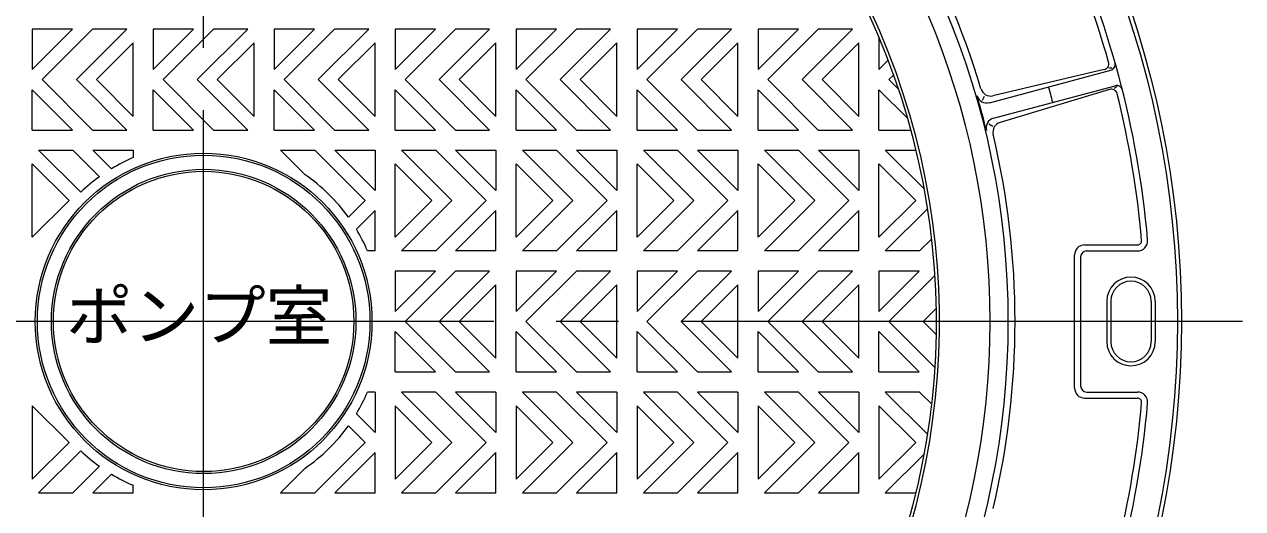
# Model space of a CAD drawing. Units: millimetres at full size, sheet at 1:30; details may follow other scales. Extents: x -5968 to 5968, y -4228 to 4228.
# Drawn here: x 2394 to 2980, y -1639 to -1406 of the extents above; entities that cross this region are included whole.
import ezdxf
from ezdxf.enums import TextEntityAlignment as Align

# ---------------------------------------------------------------- set-up
doc = ezdxf.new("R2010")
doc.units = ezdxf.units.MM
doc.header["$LTSCALE"] = 30
doc.linetypes.add('CHAIN2', pattern=[12, 9, -1, 1, -1])
doc.layers.add('0-6_寸法', color=4, linetype='Continuous', lineweight=9)
doc.layers.add('0-A_蓋', color=4, linetype='Continuous', lineweight=9)
doc.styles.add('ＭＳ ゴシック', font='')
doc.styles.get('ＭＳ ゴシック').set_extended_font_data('MS Gothic')

msp = doc.modelspace()

# ---------------------------------------------------------------- linework, layer by layer
at = {"layer": '0-6_寸法'}
for radius in [80.92, 79.95, 73.17, 72.2]:
    msp.add_circle((2480.08, -1548.77), radius, dxfattribs=at)
for start, end in [(113.29596, 121.13141), (125.75822, 133.56702), (35.75816, 55.32837), (23.29585, 31.13133), (328.86873, 336.7041), (304.67126, 324.24184), (226.43282, 234.24178), (238.86861, 246.70404)]:
    msp.add_arc((2480.08, -1548.77), 85.76, start, end, dxfattribs=at)
at = {"layer": '0-A_蓋', "color": 7, "linetype": 'CHAIN2'}
for p, q in [((2480.08, -2077.12), (2480.08, -1019.59)), ((2979.52, -1548.77), (1986.26, -1548.77))]:
    msp.add_line(p, q, dxfattribs=at)
at = {"layer": '0-A_蓋'}
for p, q in [((2417.09, -1408.26), (2397.7, -1408.26)), ((2397.7, -1408.26), (2397.7, -1427.64)), ((2417.09, -1408.26), (2397.7, -1427.64)), ((2426.68, -1408.26), (2402.45, -1432.49)), ((2418.9, -1432.49), (2443.12, -1408.26)), ((2443.12, -1408.26), (2426.68, -1408.26)), ((2475.23, -1408.26), (2455.85, -1408.26)), ((2455.85, -1408.26), (2455.85, -1427.64)), ((2475.23, -1408.26), (2455.85, -1427.64)), ((2484.82, -1408.26), (2460.6, -1432.49)), ((2477.04, -1432.49), (2501.27, -1408.26)), ((2501.27, -1408.26), (2484.82, -1408.26)), ((2533.37, -1408.26), (2513.99, -1408.26)), ((2513.99, -1408.26), (2513.99, -1427.64)), ((2533.37, -1408.26), (2513.99, -1427.64)), ((2542.97, -1408.26), (2518.74, -1432.49)), ((2535.19, -1432.49), (2559.41, -1408.26)), ((2559.41, -1408.26), (2542.97, -1408.26)), ((2591.52, -1408.26), (2572.14, -1408.26)), ((2572.14, -1408.26), (2572.14, -1427.64)), ((2591.52, -1408.26), (2572.14, -1427.64)), ((2601.11, -1408.26), (2576.88, -1432.49)), ((2593.33, -1432.49), (2617.56, -1408.26)), ((2617.56, -1408.26), (2601.11, -1408.26)), ((2649.66, -1408.26), (2630.28, -1408.26)), ((2630.28, -1408.26), (2630.28, -1427.64)), ((2649.66, -1408.26), (2630.28, -1427.64)), ((2659.26, -1408.26), (2635.03, -1432.49)), ((2651.47, -1432.49), (2675.7, -1408.26)), ((2675.7, -1408.26), (2659.26, -1408.26)), ((2707.81, -1408.26), (2688.43, -1408.26)), ((2688.43, -1408.26), (2688.43, -1427.64)), ((2707.81, -1408.26), (2688.43, -1427.64)), ((2717.4, -1408.26), (2693.17, -1432.49)), ((2709.62, -1432.49), (2733.85, -1408.26)), ((2733.85, -1408.26), (2717.4, -1408.26)), ((2765.95, -1408.26), (2746.57, -1408.26)), ((2746.57, -1408.26), (2746.57, -1427.64)), ((2765.95, -1408.26), (2746.57, -1427.64)), ((2775.54, -1408.26), (2751.32, -1432.49)), ((2767.76, -1432.49), (2791.99, -1408.26)), ((2791.99, -1408.26), (2775.54, -1408.26)), ((2804.71, -1412.04), (2804.71, -1427.64)), ((2809.18, -1423.17), (2804.71, -1427.64)), ((2426.68, -1456.71), (2402.45, -1432.49)), ((2418.9, -1432.49), (2443.12, -1456.71)), ((2446.16, -1450.15), (2428.49, -1432.49)), ((2484.82, -1456.71), (2460.6, -1432.49)), ((2477.04, -1432.49), (2501.27, -1456.71)), ((2504.3, -1450.15), (2486.64, -1432.49)), ((2542.97, -1456.71), (2518.74, -1432.49)), ((2535.19, -1432.49), (2559.41, -1456.71)), ((2562.45, -1450.15), (2544.78, -1432.49)), ((2601.11, -1456.71), (2576.88, -1432.49)), ((2593.33, -1432.49), (2617.56, -1456.71)), ((2620.59, -1450.15), (2602.92, -1432.49)), ((2659.26, -1456.71), (2635.03, -1432.49)), ((2651.47, -1432.49), (2675.7, -1456.71)), ((2678.73, -1450.15), (2661.07, -1432.49)), ((2717.4, -1456.71), (2693.17, -1432.49)), ((2709.62, -1432.49), (2733.85, -1456.71)), ((2736.88, -1450.15), (2719.21, -1432.49)), ((2775.54, -1456.71), (2751.32, -1432.49)), ((2767.76, -1432.49), (2791.99, -1456.71)), ((2795.02, -1450.15), (2777.36, -1432.49)), ((2811.77, -1430.18), (2809.46, -1432.49)), ((2814.21, -1437.23), (2809.46, -1432.49)), ((2397.7, -1437.33), (2417.09, -1456.71)), ((2397.7, -1456.71), (2397.7, -1437.33)), ((2455.85, -1437.33), (2475.23, -1456.71)), ((2455.85, -1456.71), (2455.85, -1437.33)), ((2513.99, -1437.33), (2533.37, -1456.71)), ((2513.99, -1456.71), (2513.99, -1437.33)), ((2572.14, -1437.33), (2591.52, -1456.71)), ((2572.14, -1456.71), (2572.14, -1437.33)), ((2630.28, -1437.33), (2649.66, -1456.71)), ((2630.28, -1456.71), (2630.28, -1437.33)), ((2688.43, -1437.33), (2707.81, -1456.71)), ((2688.43, -1456.71), (2688.43, -1437.33)), ((2746.57, -1437.33), (2765.95, -1456.71)), ((2746.57, -1456.71), (2746.57, -1437.33)), ((2804.71, -1456.71), (2804.71, -1437.33)), ((2804.71, -1437.33), (2818.54, -1451.15)), ((2397.7, -1456.71), (2417.09, -1456.71)), ((2426.68, -1456.71), (2443.12, -1456.71)), ((2455.85, -1456.71), (2475.23, -1456.71)), ((2484.82, -1456.71), (2501.27, -1456.71)), ((2513.99, -1456.71), (2533.37, -1456.71)), ((2542.97, -1456.71), (2559.41, -1456.71)), ((2572.14, -1456.71), (2591.52, -1456.71)), ((2601.11, -1456.71), (2617.56, -1456.71)), ((2630.28, -1456.71), (2649.66, -1456.71)), ((2659.26, -1456.71), (2675.7, -1456.71)), ((2688.43, -1456.71), (2707.81, -1456.71)), ((2717.4, -1456.71), (2733.85, -1456.71)), ((2746.57, -1456.71), (2765.95, -1456.71)), ((2775.54, -1456.71), (2791.99, -1456.71)), ((2804.71, -1456.71), (2820.09, -1456.71)), ((2400.74, -1466.4), (2417.18, -1466.4)), ((2420.97, -1486.63), (2400.74, -1466.4)), ((2417.18, -1466.4), (2429.96, -1479.18)), ((2426.78, -1466.4), (2446.16, -1466.4)), ((2426.78, -1466.4), (2435.74, -1475.36)), ((2446.16, -1466.4), (2446.16, -1470)), ((2517.03, -1466.4), (2533.47, -1466.4)), ((2528.86, -1478.24), (2517.03, -1466.4)), ((2533.47, -1466.4), (2557.7, -1490.63)), ((2543.06, -1466.4), (2562.45, -1485.78)), ((2599.4, -1490.63), (2575.17, -1466.4)), ((2575.17, -1466.4), (2591.62, -1466.4)), ((2591.62, -1466.4), (2615.84, -1490.63)), ((2601.21, -1466.4), (2620.59, -1466.4)), ((2601.21, -1466.4), (2620.59, -1485.78)), ((2620.59, -1466.4), (2620.59, -1485.78)), ((2657.54, -1490.63), (2633.31, -1466.4)), ((2633.31, -1466.4), (2649.76, -1466.4)), ((2649.76, -1466.4), (2673.99, -1490.63)), ((2659.35, -1466.4), (2678.74, -1466.4)), ((2659.35, -1466.4), (2678.74, -1485.78)), ((2678.74, -1466.4), (2678.74, -1485.78)), ((2715.69, -1490.63), (2691.46, -1466.4)), ((2691.46, -1466.4), (2707.9, -1466.4)), ((2707.9, -1466.4), (2732.13, -1490.63)), ((2717.5, -1466.4), (2736.88, -1466.4)), ((2717.5, -1466.4), (2736.88, -1485.78)), ((2736.88, -1466.4), (2736.88, -1485.78)), ((2773.83, -1490.63), (2749.6, -1466.4)), ((2749.6, -1466.4), (2766.05, -1466.4)), ((2766.05, -1466.4), (2790.28, -1490.63)), ((2775.64, -1466.4), (2795.02, -1466.4)), ((2775.64, -1466.4), (2795.02, -1485.78)), ((2795.02, -1466.4), (2795.02, -1485.78)), ((2807.75, -1466.4), (2822.57, -1466.4)), ((2826.55, -1485.2), (2807.75, -1466.4)), ((2746.57, -1508.3), (2746.57, -1472.96)), ((2746.57, -1472.96), (2764.24, -1490.63)), ((2397.7, -1508.3), (2415.37, -1490.63)), ((2549.67, -1498.66), (2557.7, -1490.63)), ((2572.14, -1508.3), (2589.8, -1490.63)), ((2599.4, -1490.63), (2575.17, -1514.86)), ((2591.62, -1514.86), (2615.84, -1490.63)), ((2630.28, -1508.3), (2647.95, -1490.63)), ((2657.54, -1490.63), (2633.31, -1514.86)), ((2649.76, -1514.86), (2673.99, -1490.63)), ((2688.43, -1508.3), (2706.09, -1490.63)), ((2715.69, -1490.63), (2691.46, -1514.86)), ((2707.9, -1514.86), (2732.13, -1490.63)), ((2746.57, -1508.3), (2764.24, -1490.63)), ((2773.83, -1490.63), (2749.6, -1514.86)), ((2766.05, -1514.86), (2790.28, -1490.63)), ((2804.71, -1508.3), (2822.38, -1490.63)), ((2562.45, -1495.47), (2553.49, -1504.43)), ((2562.45, -1514.86), (2562.45, -1495.47)), ((2620.59, -1495.47), (2601.21, -1514.86)), ((2620.59, -1514.86), (2620.59, -1495.47)), ((2678.74, -1495.47), (2659.35, -1514.86)), ((2678.74, -1514.86), (2678.74, -1495.47)), ((2736.88, -1495.47), (2717.5, -1514.86)), ((2736.88, -1514.86), (2736.88, -1495.47)), ((2795.02, -1495.47), (2775.64, -1514.86)), ((2795.02, -1514.86), (2795.02, -1495.47)), ((2828.12, -1494.48), (2807.75, -1514.86)), ((2824.19, -1514.86), (2830.08, -1508.97)), ((2562.45, -1514.86), (2558.85, -1514.86)), ((2591.62, -1514.86), (2575.17, -1514.86)), ((2620.59, -1514.86), (2601.21, -1514.86)), ((2649.76, -1514.86), (2633.31, -1514.86)), ((2678.74, -1514.86), (2659.35, -1514.86)), ((2707.9, -1514.86), (2691.46, -1514.86)), ((2736.88, -1514.86), (2717.5, -1514.86)), ((2766.05, -1514.86), (2749.6, -1514.86)), ((2795.02, -1514.86), (2775.64, -1514.86)), ((2824.19, -1514.86), (2807.75, -1514.86)), ((2591.52, -1524.55), (2572.14, -1524.55)), ((2572.14, -1524.55), (2572.14, -1543.93)), ((2591.52, -1524.55), (2572.14, -1543.93)), ((2601.11, -1524.55), (2576.88, -1548.77)), ((2593.33, -1548.77), (2617.56, -1524.55)), ((2617.56, -1524.55), (2601.11, -1524.55)), ((2649.66, -1524.55), (2630.28, -1524.55)), ((2630.28, -1524.55), (2630.28, -1543.93)), ((2649.66, -1524.55), (2630.28, -1543.93)), ((2659.26, -1524.55), (2635.03, -1548.77)), ((2651.47, -1548.77), (2675.7, -1524.55)), ((2675.7, -1524.55), (2659.26, -1524.55)), ((2707.81, -1524.55), (2688.43, -1524.55)), ((2688.43, -1524.55), (2688.43, -1543.93)), ((2707.81, -1524.55), (2688.43, -1543.93)), ((2717.4, -1524.55), (2693.17, -1548.77)), ((2709.62, -1548.77), (2733.85, -1524.55)), ((2733.85, -1524.55), (2717.4, -1524.55)), ((2765.95, -1524.55), (2746.57, -1524.55)), ((2746.57, -1524.55), (2746.57, -1543.93)), ((2765.95, -1524.55), (2746.57, -1543.93)), ((2775.54, -1524.55), (2751.32, -1548.77)), ((2767.76, -1548.77), (2791.99, -1524.55)), ((2791.99, -1524.55), (2775.54, -1524.55)), ((2824.1, -1524.55), (2804.71, -1524.55)), ((2804.71, -1524.55), (2804.71, -1543.93)), ((2824.1, -1524.55), (2804.71, -1543.93)), ((2831.63, -1526.6), (2809.46, -1548.77)), ((2678.73, -1531.11), (2661.07, -1548.77)), ((2678.73, -1566.44), (2678.73, -1531.11)), ((2825.91, -1548.77), (2832.28, -1542.41)), ((2601.11, -1573), (2576.88, -1548.77)), ((2593.33, -1548.77), (2617.56, -1573)), ((2620.59, -1566.44), (2602.92, -1548.77)), ((2659.26, -1573), (2635.03, -1548.77)), ((2651.47, -1548.77), (2675.7, -1573)), ((2678.73, -1566.44), (2661.07, -1548.77)), ((2717.4, -1573), (2693.17, -1548.77)), ((2709.62, -1548.77), (2733.85, -1573)), ((2736.88, -1566.44), (2719.21, -1548.77)), ((2775.54, -1573), (2751.32, -1548.77)), ((2767.76, -1548.77), (2791.99, -1573)), ((2795.02, -1566.44), (2777.36, -1548.77)), ((2831.63, -1570.95), (2809.46, -1548.77)), ((2825.91, -1548.77), (2832.28, -1555.14)), ((2572.14, -1553.62), (2591.52, -1573)), ((2572.14, -1573), (2572.14, -1553.62)), ((2630.28, -1553.62), (2649.66, -1573)), ((2630.28, -1573), (2630.28, -1553.62)), ((2746.57, -1553.62), (2765.95, -1573)), ((2746.57, -1573), (2746.57, -1553.62)), ((2804.71, -1553.62), (2824.1, -1573)), ((2804.71, -1573), (2804.71, -1553.62)), ((2572.14, -1573), (2591.52, -1573)), ((2601.11, -1573), (2617.56, -1573)), ((2630.28, -1573), (2649.66, -1573)), ((2659.26, -1573), (2675.7, -1573)), ((2688.43, -1573), (2707.81, -1573)), ((2717.4, -1573), (2733.85, -1573)), ((2746.57, -1573), (2765.95, -1573)), ((2775.54, -1573), (2791.99, -1573)), ((2804.71, -1573), (2824.1, -1573)), ((2562.45, -1582.69), (2558.85, -1582.69)), ((2562.45, -1582.69), (2562.45, -1602.07)), ((2591.62, -1582.69), (2575.17, -1582.69)), ((2599.4, -1606.92), (2575.17, -1582.69)), ((2591.62, -1582.69), (2615.84, -1606.92)), ((2620.59, -1602.07), (2601.21, -1582.69)), ((2620.59, -1582.69), (2601.21, -1582.69)), ((2620.59, -1582.69), (2620.59, -1602.07)), ((2649.76, -1582.69), (2633.31, -1582.69)), ((2657.54, -1606.92), (2633.31, -1582.69)), ((2649.76, -1582.69), (2673.99, -1606.92)), ((2678.74, -1602.07), (2659.35, -1582.69)), ((2678.74, -1582.69), (2659.35, -1582.69)), ((2678.74, -1582.69), (2678.74, -1602.07)), ((2707.9, -1582.69), (2691.46, -1582.69)), ((2715.69, -1606.92), (2691.46, -1582.69)), ((2707.9, -1582.69), (2732.13, -1606.92)), ((2736.88, -1602.07), (2717.5, -1582.69)), ((2736.88, -1582.69), (2717.5, -1582.69)), ((2736.88, -1582.69), (2736.88, -1602.07)), ((2766.05, -1582.69), (2749.6, -1582.69)), ((2773.83, -1606.92), (2749.6, -1582.69)), ((2766.05, -1582.69), (2790.28, -1606.92)), ((2795.02, -1602.07), (2775.64, -1582.69)), ((2795.02, -1582.69), (2775.64, -1582.69)), ((2795.02, -1582.69), (2795.02, -1602.07)), ((2824.19, -1582.69), (2807.75, -1582.69)), ((2828.12, -1603.07), (2807.75, -1582.69)), ((2824.19, -1582.69), (2830.08, -1588.57)), ((2397.7, -1589.25), (2415.37, -1606.92)), ((2572.14, -1589.25), (2589.8, -1606.92)), ((2630.28, -1589.25), (2647.95, -1606.92)), ((2688.43, -1589.25), (2706.09, -1606.92)), ((2746.57, -1589.25), (2746.57, -1624.58)), ((2746.57, -1589.25), (2764.24, -1606.92)), ((2804.71, -1589.25), (2822.38, -1606.92)), ((2562.45, -1602.07), (2553.49, -1593.11)), ((2549.67, -1598.89), (2557.7, -1606.92)), ((2533.47, -1631.14), (2557.7, -1606.92)), ((2599.4, -1606.92), (2575.17, -1631.14)), ((2591.62, -1631.14), (2615.84, -1606.92)), ((2657.54, -1606.92), (2633.31, -1631.14)), ((2649.76, -1631.14), (2673.99, -1606.92)), ((2715.69, -1606.92), (2691.46, -1631.14)), ((2707.9, -1631.14), (2732.13, -1606.92)), ((2746.57, -1624.58), (2764.24, -1606.92)), ((2773.83, -1606.92), (2749.6, -1631.14)), ((2766.05, -1631.14), (2790.28, -1606.92)), ((2420.97, -1610.91), (2400.74, -1631.14)), ((2543.06, -1631.14), (2562.45, -1611.76)), ((2601.21, -1631.14), (2620.59, -1611.76)), ((2620.59, -1631.14), (2620.59, -1611.76)), ((2659.35, -1631.14), (2678.74, -1611.76)), ((2678.74, -1631.14), (2678.74, -1611.76)), ((2717.5, -1631.14), (2736.88, -1611.76)), ((2736.88, -1631.14), (2736.88, -1611.76)), ((2775.64, -1631.14), (2795.02, -1611.76)), ((2795.02, -1631.14), (2795.02, -1611.76)), ((2826.55, -1612.34), (2807.75, -1631.14)), ((2417.18, -1631.14), (2429.96, -1618.37)), ((2528.86, -1619.31), (2517.03, -1631.14)), ((2426.78, -1631.14), (2435.74, -1622.19)), ((2446.16, -1631.14), (2446.16, -1627.54)), ((2400.74, -1631.14), (2417.18, -1631.14)), ((2426.78, -1631.14), (2446.16, -1631.14)), ((2517.03, -1631.14), (2533.47, -1631.14)), ((2575.17, -1631.14), (2591.62, -1631.14)), ((2601.21, -1631.14), (2620.59, -1631.14)), ((2633.31, -1631.14), (2649.76, -1631.14)), ((2659.35, -1631.14), (2678.74, -1631.14)), ((2691.46, -1631.14), (2707.9, -1631.14)), ((2717.5, -1631.14), (2736.88, -1631.14)), ((2749.6, -1631.14), (2766.05, -1631.14)), ((2775.64, -1631.14), (2795.02, -1631.14)), ((2807.75, -1631.14), (2822.57, -1631.14))]:
    msp.add_line(p, q, dxfattribs=at)
at = {"layer": '0-A_蓋', "color": 3}
for p, q in [((2857.78, -1443.56), (2916.16, -1427.91)), ((2912.97, -1427.67), (2859.5, -1440.27)), ((2916.82, -1427.01), (2915.14, -1426.91)), ((2854.5, -1442.32), (2855.51, -1440.43)), ((2859.78, -1451.04), (2918.17, -1435.4)), ((2915.53, -1437.21), (2862.92, -1453.03)), ((2919.19, -1435.85), (2917.78, -1436.77)), ((2857.56, -1453.76), (2859.38, -1454.88)), ((2903.56, -1511.95), (2929.02, -1511.95)), ((2904.53, -1514.86), (2929.02, -1514.86)), ((2898.71, -1580.75), (2898.71, -1516.79)), ((2901.62, -1517.76), (2901.62, -1579.78)), ((2914.22, -1539.08), (2914.22, -1558.46)), ((2916.16, -1539.08), (2916.16, -1558.46)), ((2935.54, -1539.08), (2935.54, -1558.46)), ((2937.48, -1539.08), (2937.48, -1558.46)), ((2903.56, -1585.6), (2929.02, -1585.6)), ((2904.53, -1582.69), (2929.02, -1582.69))]:
    msp.add_line(p, q, dxfattribs=at)
at = {"layer": '0-A_蓋'}
for points in [[(2446.16, -1450.15), (2446.16, -1414.82), (2428.49, -1432.49)], [(2504.3, -1450.15), (2504.3, -1414.82), (2486.64, -1432.49)], [(2562.45, -1450.15), (2562.45, -1414.82), (2544.78, -1432.49)], [(2620.59, -1450.15), (2620.59, -1414.82), (2602.92, -1432.49)], [(2678.73, -1450.15), (2678.73, -1414.82), (2661.07, -1432.49)], [(2736.88, -1450.15), (2736.88, -1414.82), (2719.21, -1432.49)], [(2795.02, -1450.15), (2795.02, -1414.82), (2777.36, -1432.49)], [(2543.06, -1466.4), (2562.45, -1466.4), (2562.45, -1485.78)], [(2397.7, -1508.3), (2397.7, -1472.96), (2415.37, -1490.63)], [(2572.14, -1508.3), (2572.14, -1472.96), (2589.8, -1490.63)], [(2630.28, -1508.3), (2630.28, -1472.96), (2647.95, -1490.63)], [(2688.43, -1508.3), (2688.43, -1472.96), (2706.09, -1490.63)], [(2804.71, -1508.3), (2804.71, -1472.96), (2822.38, -1490.63)], [(2620.59, -1566.44), (2620.59, -1531.11), (2602.92, -1548.77)], [(2736.88, -1566.44), (2736.88, -1531.11), (2719.21, -1548.77)], [(2795.02, -1566.44), (2795.02, -1531.11), (2777.36, -1548.77)], [(2688.43, -1573), (2688.43, -1553.62), (2707.81, -1573)], [(2397.7, -1589.25), (2397.7, -1624.58), (2415.37, -1606.92)], [(2572.14, -1589.25), (2572.14, -1624.58), (2589.8, -1606.92)], [(2630.28, -1589.25), (2630.28, -1624.58), (2647.95, -1606.92)], [(2688.43, -1589.25), (2688.43, -1624.58), (2706.09, -1606.92)], [(2804.71, -1589.25), (2804.71, -1624.58), (2822.38, -1606.92)], [(2543.06, -1631.14), (2562.45, -1631.14), (2562.45, -1611.76)]]:
    msp.add_lwpolyline(points, dxfattribs=at)
at = {"layer": '0-A_蓋', "color": 3}
for centre, radius in [((2480.08, -1548.77), 470), ((2480.08, -1548.77), 468.06), ((2480.07, -1548.77), 386.66)]:
    msp.add_circle(centre, radius, dxfattribs=at)
at = {"layer": '0-A_蓋', "color": 7}
msp.add_circle((2480.08, -1548.77), 377.94, dxfattribs=at)
at = {"layer": '0-A_蓋', "color": 3}
for centre, radius, start, end in [((2480.07, -1548.77), 390.05, 16.66153, 43.33847), ((2480.08, -1548.77), 452.56, 15.9996, 25.06523), ((2480.08, -1548.77), 455.46, 4.93475, 25.06523), ((2912.31, -1424.84), 2.91, 283.25952, 15.99931), ((2915.41, -1425.1), 2.91, 285, 15.85878), ((2480.07, -1548.77), 387.31, 13.72566, 16.27438), ((2856.52, -1438.88), 4.84, 196.27466, 285.00012), ((2858.39, -1435.55), 4.84, 196.66159, 283.25964), ((2480.08, -1548.77), 421.55, 14.4731, 15.52682), ((2916.37, -1439.99), 2.91, 14.00069, 106.74048), ((2918.92, -1438.21), 2.91, 14.14122, 105), ((2480.08, -1548.77), 452.56, 4.93477, 14.00041), ((2861.04, -1455.72), 4.84, 105.00012, 193.72559), ((2864.32, -1457.67), 4.84, 106.7406, 193.33865), ((2480.07, -1548.77), 390.05, 346.66156, 13.33846), ((2929.02, -1510.01), 4.84, 270, 4.93459), ((2929.02, -1510.01), 1.94, 270, 4.93506), ((2903.56, -1516.79), 4.84, 90, 180), ((2904.53, -1517.76), 2.91, 90, 180), ((2925.85, -1539.08), 11.63, 0, 180), ((2925.85, -1539.08), 9.69, 0, 180), ((2925.85, -1558.46), 11.63, 180, 0), ((2925.85, -1558.46), 9.69, 180, 0), ((2903.56, -1580.75), 4.84, 180, 270), ((2904.53, -1579.78), 2.91, 180, 270), ((2929.02, -1587.54), 4.84, 355.06541, 90), ((2929.02, -1587.54), 1.94, 355.06494, 90), ((2480.08, -1548.77), 455.46, 334.93477, 355.06525), ((2480.08, -1548.77), 452.56, 345.9996, 355.06523)]:
    msp.add_arc(centre, radius, start, end, dxfattribs=at)
at = {"layer": '0-A_蓋', "color": 7}
for radius, start, end in [(353.71, 274.87209, 25.00797), (352.26, 275.12958, 24.74777)]:
    msp.add_arc((2480.08, -1548.77), radius, start, end, dxfattribs=at)

# ---------------------------------------------------------------- texts
at = {"layer": '0-A_蓋', "color": 7, "style": 'ＭＳ ゴシック'}
msp.add_text('ポンプ室', height=23.45, dxfattribs=at).set_placement((2413.94, -1564.76), align=Align.BOTTOM_LEFT)

doc.saveas('drawing.dxf')
